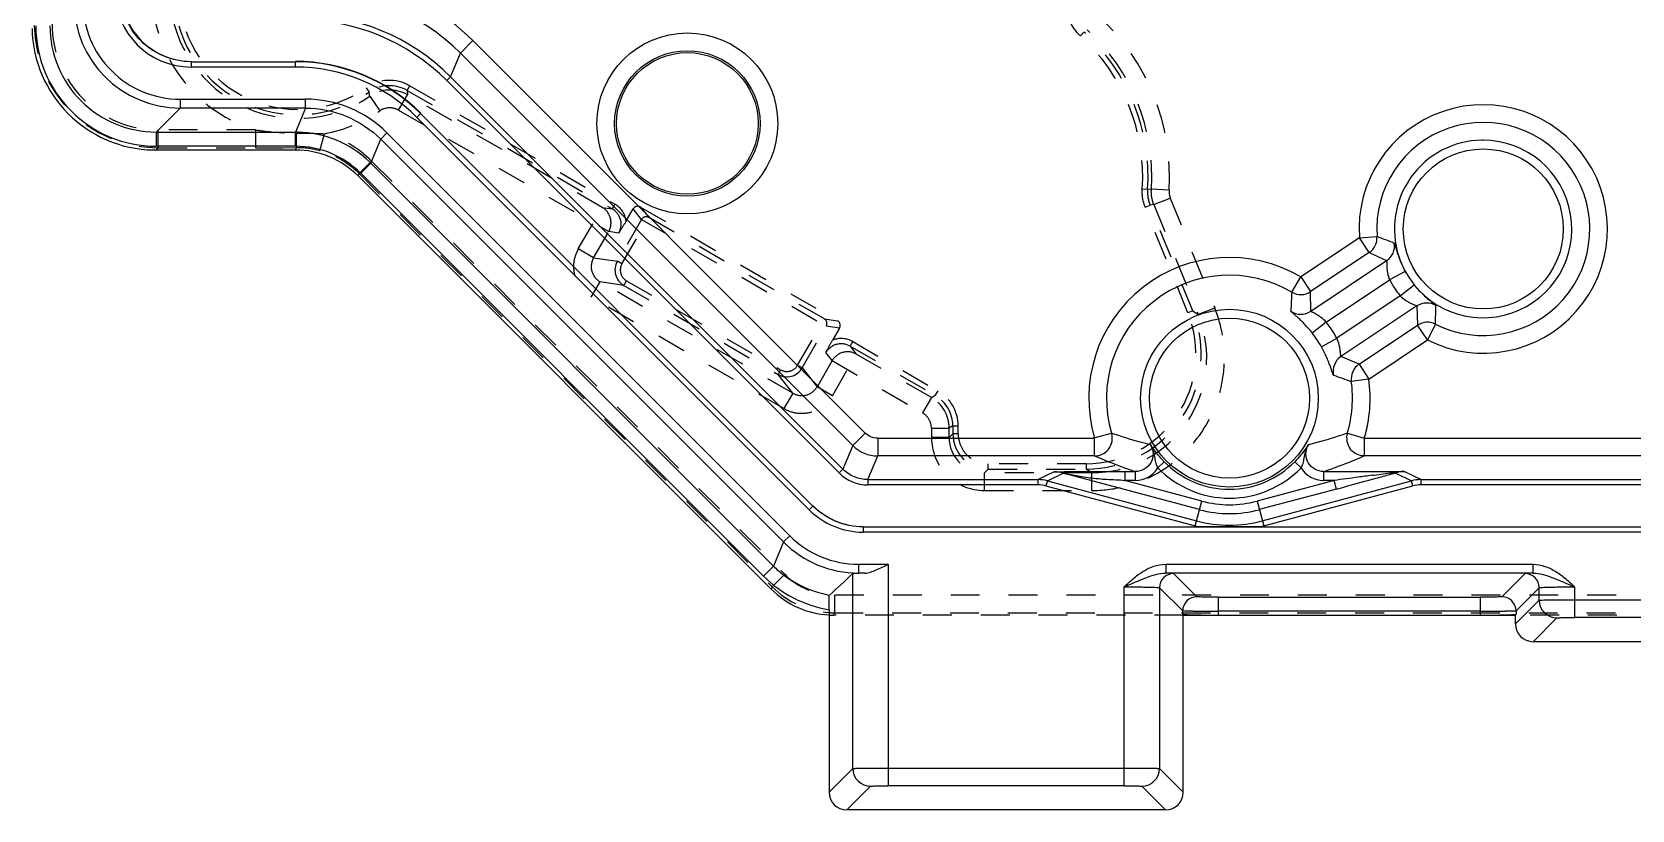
# Model space of a CAD drawing. Header units: millimetres. Extents: x -1265 to 1982, y -12197 to 1934.
# Drawn here: x 779.5 to 869.8, y -133.1 to -89.2 of the extents above; entities that cross this region are included whole.
import ezdxf

# ---------------------------------------------------------------- set-up
doc = ezdxf.new("R2010")
doc.units = ezdxf.units.MM
doc.header["$LTSCALE"] = 16.335
doc.linetypes.add('HIDDEN', pattern=[0.2, 0.1, -0.1])
doc.layers.get('0').update_dxf_attribs({"linetype": 'CONTINUOUS'})
doc.layers.add('DEFAULT_2', color=8, linetype='HIDDEN')

msp = doc.modelspace()

# ---------------------------------------------------------------- linework, layer by layer
at = {"color": 7, "linetype": 'Continuous'}
for p, q in [((804.41, -89.704), (803.703, -90.411)), ((826.56, -111.854), (804.41, -89.704)), ((788.517, -90.88), (788.501, -90.896)), ((788.501, -90.896), (788.501, -91.195)), ((788.501, -90.896), (794.391, -90.896)), ((794.391, -91.195), (788.501, -91.195)), ((794.391, -90.896), (794.397, -90.88)), ((794.391, -91.195), (794.391, -90.896)), ((803.149, -91.747), (803.703, -90.411)), ((825.853, -112.561), (803.703, -90.411)), ((803.149, -91.747), (802.937, -91.959)), ((802.937, -91.959), (825.087, -114.109)), ((803.149, -91.747), (825.3, -113.897)), ((787.887, -93.009), (787.887, -93.509)), ((787.887, -93.009), (794.965, -93.009)), ((794.965, -93.509), (794.965, -93.009)), ((786.53, -94.866), (787.887, -93.509)), ((794.965, -93.509), (787.887, -93.509)), ((794.965, -93.509), (794.403, -94.866)), ((801.461, -93.824), (801.249, -94.036)), ((801.461, -93.824), (801.467, -93.808)), ((801.461, -93.824), (823.611, -115.974)), ((801.249, -94.036), (823.399, -116.186)), ((786.53, -94.866), (786.53, -95.666)), ((786.53, -94.866), (794.403, -94.866)), ((794.403, -95.666), (786.531, -95.666)), ((794.403, -95.666), (794.403, -94.866)), ((798.645, -96.623), (799.207, -95.266)), ((799.56, -94.913), (799.207, -95.266)), ((821.942, -118.002), (799.207, -95.266)), ((822.296, -117.649), (799.56, -94.913)), ((794.397, -95.88), (786.516, -95.88)), ((798.645, -96.623), (798.079, -97.189)), ((798.645, -96.623), (821.38, -119.359)), ((821.254, -120.666), (797.932, -97.344)), ((798.079, -97.189), (820.815, -119.924)), ((854.458, -100.833), (851.148, -103.04)), ((854.458, -100.833), (855.454, -100.762)), ((855.012, -101.665), (854.458, -100.833)), ((855.012, -101.665), (851.702, -103.872)), ((855.012, -101.665), (855.998, -102.123)), ((851.712, -104.98), (855.998, -102.123)), ((857.045, -102.733), (856.167, -103.211)), ((850.641, -103.902), (851.148, -103.04)), ((851.148, -103.04), (851.702, -103.872)), ((851.712, -104.98), (851.702, -103.872)), ((852.588, -105.597), (856.167, -103.211)), ((856.765, -104.108), (857.544, -103.481)), ((856.765, -104.108), (853.186, -106.494)), ((857.704, -104.683), (853.418, -107.54)), ((857.704, -104.683), (857.748, -105.769)), ((852.588, -105.597), (851.802, -106.214)), ((852.314, -106.982), (853.186, -106.494)), ((854.438, -107.976), (857.748, -105.769)), ((858.302, -106.601), (857.748, -105.769)), ((858.751, -105.708), (858.302, -106.601)), ((854.992, -108.807), (858.302, -106.601)), ((854.438, -107.976), (853.418, -107.54)), ((854.438, -107.976), (854.992, -108.807)), ((854.992, -108.807), (854.002, -108.943)), ((825.853, -112.561), (826.56, -111.854)), ((839.468, -112.13), (840.468, -111.863)), ((853.78, -111.863), (854.738, -112.147)), ((825.853, -112.561), (825.3, -113.897)), ((827.267, -112.147), (839.51, -112.147)), ((827.267, -112.147), (827.267, -113.147)), ((839.51, -113.147), (839.51, -112.147)), ((854.738, -112.147), (881.294, -112.147)), ((854.738, -112.147), (854.738, -113.147)), ((826.714, -114.483), (827.267, -113.147)), ((839.513, -113.147), (827.267, -113.147)), ((843.442, -113.474), (843.084, -113.823)), ((851.164, -113.823), (850.806, -113.474)), ((881.294, -113.147), (854.735, -113.147)), ((825.087, -114.109), (825.3, -113.897)), ((826.714, -114.483), (836.325, -114.483)), ((826.714, -114.483), (826.714, -114.783)), ((837.223, -114.047), (836.325, -114.483)), ((836.325, -114.783), (836.325, -114.483)), ((836.843, -114.551), (836.765, -114.84)), ((836.843, -114.551), (837.741, -114.116)), ((836.843, -114.551), (845.269, -116.809)), ((845.438, -116.178), (837.741, -114.116)), ((841.22, -114.031), (841.806, -114.031)), ((841.22, -114.031), (841.22, -114.53)), ((845.568, -115.696), (841.22, -114.53)), ((841.809, -114.53), (841.22, -114.53)), ((841.81, -114.53), (841.81, -114.031)), ((853.028, -114.53), (848.68, -115.696)), ((848.978, -116.809), (857.405, -114.551)), ((852.438, -114.031), (852.438, -114.53)), ((853.028, -114.53), (852.439, -114.53)), ((852.442, -114.031), (856.99, -114.031)), ((853.158, -115.013), (853.028, -114.53)), ((856.357, -114.077), (856.182, -114.101)), ((856.207, -114.184), (856.312, -114.155)), ((856.486, -114.106), (857.405, -114.551)), ((857.923, -114.483), (856.99, -114.031)), ((857.483, -114.84), (857.405, -114.551)), ((857.923, -114.483), (883.297, -114.483)), ((857.923, -114.483), (857.923, -114.783)), ((836.325, -114.783), (826.714, -114.783)), ((836.765, -114.84), (845.192, -117.098)), ((853.158, -115.013), (848.81, -116.178)), ((849.056, -117.098), (857.483, -114.84)), ((883.297, -114.783), (857.923, -114.783)), ((823.399, -116.186), (823.611, -115.974)), ((823.617, -115.958), (823.611, -115.974)), ((845.192, -117.098), (845.568, -115.696)), ((848.68, -115.696), (849.056, -117.098)), ((826.439, -117.146), (826.439, -117.445)), ((826.442, -117.146), (1004.012, -117.146)), ((845.313, -117.13), (848.935, -117.13)), ((821.942, -118.002), (821.38, -119.359)), ((821.942, -118.002), (822.296, -117.649)), ((1004.016, -117.445), (826.439, -117.445)), ((820.815, -119.924), (821.38, -119.359)), ((825.862, -130.785), (825.862, -119.777)), ((826.181, -119.767), (826.184, -119.759)), ((826.184, -119.259), (827.862, -119.259)), ((826.184, -119.259), (826.184, -119.759)), ((826.549, -119.759), (826.184, -119.759)), ((827.862, -119.259), (827.862, -131.768)), ((843.523, -119.259), (864.262, -119.259)), ((843.523, -119.259), (843.523, -119.759)), ((864.262, -119.759), (843.523, -119.759)), ((845.283, -121.095), (843.973, -119.785)), ((863.812, -119.785), (862.502, -121.095)), ((864.262, -119.759), (864.262, -119.259)), ((841.173, -131.768), (841.173, -120.537)), ((843.173, -120.585), (844.483, -121.895)), ((843.173, -120.585), (843.173, -130.785)), ((863.302, -121.895), (864.612, -120.585)), ((864.612, -121.285), (864.612, -120.585)), ((866.612, -120.537), (866.612, -122.268)), ((824.518, -121.826), (824.518, -132.13)), ((844.483, -122.078), (844.483, -121.895)), ((846.483, -121.116), (861.302, -121.116)), ((846.483, -121.116), (846.483, -122.13)), ((861.302, -121.916), (846.483, -121.916)), ((861.302, -122.13), (861.302, -121.116)), ((864.612, -121.285), (863.268, -122.63)), ((863.302, -121.895), (863.302, -122.078)), ((866.612, -121.268), (917.923, -121.268)), ((844.518, -122.13), (844.483, -122.078)), ((844.518, -122.13), (863.268, -122.13)), ((844.518, -132.13), (844.518, -122.13)), ((863.268, -122.63), (863.268, -122.13)), ((864.268, -123.63), (865.612, -122.285)), ((917.923, -122.268), (866.612, -122.268)), ((920.268, -123.63), (864.268, -123.63)), ((825.862, -130.785), (824.518, -132.13)), ((827.862, -130.768), (841.173, -130.768)), ((844.518, -132.13), (843.173, -130.785)), ((825.518, -133.13), (826.862, -131.785)), ((841.173, -131.768), (827.862, -131.768)), ((842.173, -131.785), (843.518, -133.13)), ((843.518, -133.13), (825.518, -133.13))]:
    msp.add_line(p, q, dxfattribs=at)
for centre, radius in [((816.518, -94.38), 5.105), ((816.518, -94.38), 4.106), ((816.518, -94.38), 4), ((861.453, -100.335), 4.517), ((847.124, -109.888), 5.017), ((847.124, -109.888), 4.517)]:
    msp.add_circle(centre, radius, dxfattribs=at)
for centre, radius, start, end in [((795.219, -98.894), 12.997, 44.9975, 90.0025), ((787.887, -87.51), 5.999, 180.00197, 269.99803), ((787.887, -87.511), 5.499, 179.99488, 270.00512), ((788.501, -86.896), 4.299, 180.00032, 269.99968), ((795.219, -98.895), 11.998, 44.99905, 90.00095), ((794.666, -100.229), 11.997, 44.9967, 90.0033), ((786.515, -88.883), 6.997, 181.16455, 268.83529), ((786.53, -88.867), 6.799, 179.99815, 270.00185), ((786.53, -88.868), 5.998, 179.99322, 270.00678), ((794.665, -100.231), 11.698, 44.99966, 90.00034), ((794.391, -100.893), 9.997, 44.99674, 90.00326), ((794.391, -100.894), 9.698, 44.99965, 90.00035), ((794.965, -99.508), 6.498, 44.9975, 90.0025), ((861.453, -100.335), 7.013, 243.30319, 184.07462), ((861.453, -100.335), 6.014, 243.30319, 184.07462), ((794.403, -100.803), 5.937, 88.99818, 89.99928), ((794.403, -100.865), 5.199, 44.99965, 90.00035), ((794.418, -100.851), 5.979, 46.00393, 89.01361), ((861.452, -100.334), 5.015, 90.95286, 198.03315), ((861.444, -100.338), 5.009, 208.54974, 90), ((861.453, -100.25), 4.931, 90.00043, 90.98458), ((786.516, -88.969), 6.91, 268.81463, 269.99943), ((794.446, -100.822), 5.938, 45.0012, 46.00219), ((854.454, -100.834), 1.001, 303.86759, 4.10953), ((737.649, -411.45), 332.271, 69.05452, 69.23468), ((855.442, -101.291), 1.001, 303.73796, 8.99245), ((847.124, -109.888), 7.942, 59.561, 196.52851), ((861.622, -100.274), 5.194, 198.07539, 208.84942), ((847.124, -109.888), 6.943, 59.561, 196.53046), ((851.15, -103.037), 1.002, 239.52064, 303.46845), ((861.453, -100.335), 6.018, 208.54974, 218.82807), ((1236.128, -125.93), 386.114, 176.72918, 176.8876), ((858.259, -105.516), 1.001, 58.38535, 123.63982), ((513.464, -94.441), 345.471, 358.13077, 358.30415), ((851.157, -104.147), 1.001, 234.95296, 303.63599), ((847.124, -109.888), 6.947, 29.2384, 38.13941), ((858.3, -106.604), 1.002, 63.24407, 123.46131), ((847.124, -109.888), 5.948, 29.2384, 38.13941), ((853.974, -108.373), 1.001, 123.74182, 192.42484), ((854.996, -108.806), 1.002, 123.90677, 187.85587), ((981.172, 253.107), 383.734, 250.48703, 250.64643), ((847.124, -109.888), 6.943, 343.47204, 7.81681), ((847.124, -109.888), 7.942, 343.47149, 7.81681), ((839.508, -112.146), 1.001, 323.27105, 16.46442), ((854.74, -112.146), 1.001, 163.53574, 216.73284), ((827.267, -111.147), 2, 225.0004, 269.9996), ((848.063, -108.973), 6.45, 222.43845, 224.24911), ((847.124, -109.888), 5.14, 224.25033, 315.74967), ((826.713, -112.483), 2.299, 224.99749, 270.00251), ((836.324, -116.492), 2.01, 75.02564, 89.96316), ((837.221, -116.05), 2.003, 74.97117, 89.94596), ((841.81, -113.03), 1.501, 269.96543, 328.08759), ((847.124, -109.888), 5.64, 224.25077, 315.74928), ((852.438, -113.03), 1.501, 211.91378, 270.0339), ((821.242, 135.154), 251.692, 277.7482, 277.97975), ((793.596, 110.989), 233.716, 285.33475, 285.5391), ((842.997, -66.68), 49.306, 285.66665, 285.87714), ((857.008, -118.668), 4.637, 92.86842, 98.07197), ((857.017, -115.934), 1.904, 90.80157, 106.12127), ((857.017, -118.805), 4.775, 90.32234, 92.89188), ((857.924, -116.492), 2.01, 90.03696, 104.97423), ((836.325, -116.484), 1.701, 75.00073, 90.00122), ((857.923, -116.484), 1.702, 89.99931, 104.99874), ((826.439, -113.147), 4.299, 224.99749, 270.00251), ((847.124, -109.888), 6.513, 255, 285), ((847.124, -109.888), 6.013, 255, 285), ((847.124, -109.888), 7.465, 255, 255.9594), ((847.124, -109.888), 7.165, 255, 285), ((847.124, -109.888), 7.465, 284.0406, 285), ((826.184, -113.761), 5.998, 224.99716, 270.00284), ((826.184, -113.76), 5.499, 224.99965, 270.00035), ((825.622, -115.117), 6.798, 224.99853, 260.64963), ((825.565, -115.172), 5.92, 225.01867, 232.08699), ((825.633, -115.086), 6.029, 232.07925, 236.58769), ((794.895, -87.845), 44.482, 311.7794, 314.12176), ((843.973, -120.585), 0.8, 90.02106, 179.97894), ((863.812, -120.585), 0.8, 0.02106, 89.97894), ((845.284, -121.896), 0.8, 90.02106, 179.97894), ((846.209, -5.185), 116.73, 269.44659, 269.76296), ((846.48, 60.611), 182.527, 269.76312, 270.00083), ((861.319, 54.002), 175.918, 269.9947, 270.24134), ((861.674, -19.238), 102.677, 270.21539, 270.57507), ((862.502, -121.896), 0.8, 0.02106, 89.97894), ((865.613, -121.285), 1, 180.02106, 269.97894), ((826.863, -130.785), 1, 180.02106, 269.97894), ((842.173, -130.785), 1, 270.02106, 359.97894)]:
    msp.add_arc(centre, radius, start, end, dxfattribs=at)
for centre, major_axis, ratio, start_param, end_param in [((788.518, -86.879), (2.829, 2.829), 0.999695, 2.35633, 3.926855), ((794.396, -100.881), (-3.828, -9.24), 0.999822, 2.748957, 3.534229), ((794.396, -100.881), (1.914, 4.621), 0.999599, -0.392557, 0.392557), ((826.446, -113.129), (1.531, 3.696), 0.999822, -3.534229, -2.748957), ((827.862, -119.786), (2, 0), 0.017455, 2.286909, 2.568697), ((824.789, -117.128), (1.914, 4.621), 0.999599, -3.53415, -2.803131), ((864.268, -122.63), (0.707, 0.707), 0.999695, 2.356337, 3.926848), ((825.518, -132.13), (0.707, 0.707), 0.999695, 2.356337, 3.926848), ((843.518, -132.13), (0.707, -0.707), 0.999695, -0.785256, 0.785256)]:
    msp.add_ellipse(centre, major_axis=major_axis, ratio=ratio, start_param=start_param, end_param=end_param, dxfattribs=at)
for points, knots in [([(788.501, -90.896), (787.981, -90.896), (786.933, -90.68), (785.597, -89.8), (784.718, -88.465), (784.502, -87.416), (784.502, -86.896)], [0, 0, 0, 0, 0.250176, 0.5, 0.749824, 1, 1, 1, 1]), ([(794.965, -93.509), (795.744, -93.509), (797.316, -93.831), (798.655, -94.715), (799.207, -95.266)], [0, 0, 0, 0, 0.5, 1, 1, 1, 1]), ([(856.43, -101.134), (856.434, -101.136), (856.441, -101.149), (856.451, -101.173), (856.463, -101.214), (856.487, -101.294), (856.524, -101.431), (856.583, -101.632), (856.663, -101.879), (856.77, -102.163), (856.907, -102.469), (857.014, -102.676), (857.072, -102.781)], [0, 0, 0, 0, 0.007158, 0.022367, 0.045875, 0.077635, 0.165441, 0.284391, 0.432699, 0.605907, 0.797893, 1, 1, 1, 1]), ([(855.998, -102.123), (856, -102.123), (856.003, -102.135), (856.004, -102.151), (856.004, -102.182), (856.003, -102.241), (856.003, -102.339), (856.007, -102.48), (856.021, -102.646), (856.059, -102.897), (856.113, -103.088), (856.167, -103.211)], [0, 0, 0, 0, 0.007019, 0.023938, 0.050927, 0.087389, 0.186018, 0.314459, 0.467169, 0.636928, 1, 1, 1, 1]), ([(857.544, -103.481), (857.687, -103.658), (857.906, -103.901), (858.206, -104.181), (858.397, -104.344), (858.555, -104.47), (858.662, -104.554), (858.725, -104.605), (858.757, -104.631), (858.774, -104.649), (858.784, -104.66), (858.783, -104.664)], [0, 0, 0, 0, 0.396688, 0.569645, 0.716812, 0.83519, 0.922646, 0.954296, 0.977698, 0.992826, 1, 1, 1, 1]), ([(856.765, -104.108), (856.858, -104.205), (857.014, -104.329), (857.231, -104.461), (857.379, -104.538), (857.507, -104.595), (857.597, -104.632), (857.652, -104.654), (857.681, -104.667), (857.696, -104.674), (857.705, -104.681), (857.704, -104.683)], [0, 0, 0, 0, 0.363072, 0.532831, 0.685541, 0.813982, 0.912611, 0.949073, 0.976061, 0.992981, 1, 1, 1, 1]), ([(851.802, -106.214), (851.729, -106.121), (851.581, -105.943), (851.358, -105.699), (851.146, -105.487), (850.959, -105.313), (850.805, -105.177), (850.7, -105.086), (850.639, -105.03), (850.608, -105.001), (850.592, -104.982), (850.582, -104.971), (850.583, -104.966)], [0, 0, 0, 0, 0.2033, 0.396286, 0.568744, 0.715935, 0.834507, 0.922231, 0.953956, 0.97746, 0.992721, 1, 1, 1, 1]), ([(852.588, -105.597), (852.498, -105.5), (852.351, -105.372), (852.147, -105.231), (852.01, -105.146), (851.891, -105.081), (851.801, -105.035), (851.742, -105.005), (851.719, -104.991), (851.711, -104.983), (851.712, -104.98)], [0, 0, 0, 0, 0.368046, 0.538519, 0.690691, 0.817566, 0.914229, 0.976128, 0.992738, 1, 1, 1, 1]), ([(853.418, -107.54), (853.416, -107.54), (853.412, -107.53), (853.407, -107.502), (853.402, -107.437), (853.394, -107.336), (853.379, -107.201), (853.355, -107.042), (853.303, -106.799), (853.241, -106.614), (853.186, -106.494)], [0, 0, 0, 0, 0.007262, 0.023872, 0.085771, 0.182434, 0.309309, 0.461481, 0.631954, 1, 1, 1, 1]), ([(852.997, -108.588), (852.993, -108.587), (852.986, -108.574), (852.974, -108.551), (852.96, -108.512), (852.932, -108.434), (852.888, -108.302), (852.821, -108.107), (852.733, -107.867), (852.619, -107.591), (852.479, -107.29), (852.372, -107.086), (852.314, -106.982)], [0, 0, 0, 0, 0.007271, 0.022507, 0.04598, 0.07768, 0.165372, 0.283948, 0.431268, 0.603812, 0.79673, 1, 1, 1, 1]), ([(827.267, -112.147), (827.137, -112.147), (826.875, -112.093), (826.652, -111.946), (826.56, -111.854)], [0, 0, 0, 0, 0.500002, 1, 1, 1, 1]), ([(842.671, -112.522), (842.475, -112.474), (841.733, -112.28), (841.002, -112.047), (840.468, -111.863)], [0, 0, 0, 0, 0.263494, 1, 1, 1, 1]), ([(853.78, -111.863), (853.607, -111.922), (852.88, -112.167), (852.143, -112.382), (851.577, -112.522)], [0, 0, 0, 0, 0.238751, 1, 1, 1, 1]), ([(839.51, -113.147), (839.582, -113.147), (839.884, -113.107), (840.172, -112.931), (840.31, -112.745)], [0, 0, 0, 0, 0.236197, 1, 1, 1, 1]), ([(842.671, -112.522), (842.76, -112.672), (842.852, -113.025), (842.722, -113.553), (842.331, -113.932), (841.98, -114.031), (841.806, -114.031)], [0, 0, 0, 0, 0.250538, 0.499897, 0.749333, 1, 1, 1, 1]), ([(843.302, -113.326), (843.228, -113.245), (843.005, -112.988), (842.8, -112.714), (842.671, -112.522)], [0, 0, 0, 0, 0.320613, 1, 1, 1, 1]), ([(842.671, -112.522), (842.743, -112.641), (842.845, -112.889), (842.903, -113.251), (842.955, -113.566), (843.036, -113.746), (843.084, -113.823)], [0, 0, 0, 0, 0.304217, 0.574923, 0.80132, 1, 1, 1, 1]), ([(851.577, -112.522), (851.535, -112.583), (851.302, -112.918), (851.04, -113.235), (850.806, -113.474)], [0, 0, 0, 0, 0.18044, 1, 1, 1, 1]), ([(851.164, -113.823), (851.212, -113.746), (851.293, -113.566), (851.345, -113.251), (851.403, -112.889), (851.504, -112.641), (851.577, -112.522)], [0, 0, 0, 0, 0.19868, 0.425078, 0.695783, 1, 1, 1, 1]), ([(852.442, -114.031), (852.268, -114.031), (851.917, -113.932), (851.526, -113.553), (851.396, -113.025), (851.488, -112.672), (851.577, -112.522)], [0, 0, 0, 0, 0.250669, 0.500103, 0.749463, 1, 1, 1, 1]), ([(854.738, -113.147), (854.666, -113.147), (854.364, -113.107), (854.076, -112.931), (853.938, -112.745)], [0, 0, 0, 0, 0.236189, 1, 1, 1, 1]), ([(839.513, -113.147), (839.689, -113.222), (840.446, -113.537), (841.214, -113.823), (841.806, -114.031)], [0, 0, 0, 0, 0.233939, 1, 1, 1, 1]), ([(852.442, -114.031), (852.647, -113.958), (853.419, -113.682), (854.182, -113.383), (854.735, -113.147)], [0, 0, 0, 0, 0.266228, 1, 1, 1, 1]), ([(826.714, -114.483), (826.454, -114.483), (825.93, -114.375), (825.483, -114.081), (825.3, -113.897)], [0, 0, 0, 0, 0.5, 1, 1, 1, 1]), ([(837.223, -114.047), (837.229, -114.044), (837.253, -114.046), (837.299, -114.041), (837.368, -114.041), (837.492, -114.037), (837.674, -114.035), (837.914, -114.033), (838.172, -114.031), (838.533, -114.029), (838.993, -114.028), (839.549, -114.028), (840.292, -114.029), (840.849, -114.031), (841.22, -114.031)], [0, 0, 0, 0, 0.005098, 0.017076, 0.034704, 0.056713, 0.110316, 0.171613, 0.2368, 0.304159, 0.442222, 0.581968, 0.72163, 1, 1, 1, 1]), ([(837.741, -114.116), (837.767, -114.118), (837.845, -114.139), (837.987, -114.164), (838.169, -114.2), (838.44, -114.25), (838.801, -114.311), (839.413, -114.4), (840.221, -114.482), (840.883, -114.487), (841.22, -114.53)], [0, 0, 0, 0, 0.022168, 0.069036, 0.123143, 0.180813, 0.30499, 0.435969, 0.709638, 1, 1, 1, 1]), ([(853.158, -115.013), (853.346, -114.963), (854.095, -114.761), (854.844, -114.559), (855.404, -114.406)], [0, 0, 0, 0, 0.251164, 1, 1, 1, 1]), ([(856.312, -114.155), (856.302, -114.157), (856.253, -114.157), (856.21, -114.127), (856.182, -114.101)], [0, 0, 0, 0, 0.208434, 1, 1, 1, 1]), ([(856.486, -114.106), (856.476, -114.108), (856.431, -114.112), (856.386, -114.095), (856.357, -114.077)], [0, 0, 0, 0, 0.228395, 1, 1, 1, 1]), ([(826.439, -117.146), (825.919, -117.146), (824.871, -116.931), (823.978, -116.342), (823.611, -115.974)], [0, 0, 0, 0, 0.499999, 1, 1, 1, 1]), ([(825.862, -119.777), (825.868, -119.771), (825.901, -119.776), (825.959, -119.769), (826.06, -119.77), (826.137, -119.768), (826.181, -119.767)], [0, 0, 0, 0, 0.076295, 0.270847, 0.580811, 1, 1, 1, 1]), ([(826.549, -119.759), (826.653, -119.758), (826.871, -119.708), (827.31, -119.538), (827.638, -119.371), (827.862, -119.259)], [0, 0, 0, 0, 0.220638, 0.468216, 1, 1, 1, 1]), ([(841.173, -120.537), (841.335, -120.376), (841.673, -120.069), (842.221, -119.657), (842.837, -119.344), (843.295, -119.265), (843.523, -119.259)], [0, 0, 0, 0, 0.249769, 0.500124, 0.749902, 1, 1, 1, 1]), ([(841.173, -120.537), (841.584, -120.36), (842.334, -120.03), (843.142, -119.758), (843.523, -119.759)], [0, 0, 0, 0, 0.53993, 1, 1, 1, 1]), ([(843.973, -119.785), (843.97, -119.783), (843.958, -119.781), (843.935, -119.777), (843.897, -119.775), (843.822, -119.77), (843.695, -119.764), (843.586, -119.761), (843.523, -119.759)], [0, 0, 0, 0, 0.023847, 0.077006, 0.159711, 0.271694, 0.581418, 1, 1, 1, 1]), ([(864.262, -119.759), (864.199, -119.761), (864.09, -119.764), (863.963, -119.77), (863.888, -119.775), (863.85, -119.777), (863.828, -119.781), (863.815, -119.783), (863.812, -119.785)], [0, 0, 0, 0, 0.418582, 0.728306, 0.840289, 0.922994, 0.976153, 1, 1, 1, 1]), ([(864.262, -119.259), (864.49, -119.269), (864.948, -119.345), (865.565, -119.657), (866.112, -120.069), (866.451, -120.376), (866.612, -120.537)], [0, 0, 0, 0, 0.250237, 0.499803, 0.750308, 1, 1, 1, 1]), ([(864.262, -119.759), (864.643, -119.758), (865.451, -120.03), (866.201, -120.36), (866.612, -120.537)], [0, 0, 0, 0, 0.46007, 1, 1, 1, 1]), ([(824.525, -121.127), (824.525, -121.112), (824.526, -121.085), (824.527, -121.05), (824.53, -121.03), (824.529, -121.018), (824.531, -121.016)], [0, 0, 0, 0, 0.41834, 0.727587, 0.922882, 1, 1, 1, 1]), ([(841.173, -120.537), (841.302, -120.537), (841.554, -120.538), (841.921, -120.54), (842.26, -120.544), (842.557, -120.55), (842.802, -120.557), (842.97, -120.564), (843.071, -120.571), (843.122, -120.574), (843.152, -120.58), (843.17, -120.581), (843.173, -120.585)], [0, 0, 0, 0, 0.192709, 0.378229, 0.549742, 0.700432, 0.824124, 0.917202, 0.951337, 0.976718, 0.993004, 1, 1, 1, 1]), ([(864.612, -120.585), (864.615, -120.581), (864.633, -120.58), (864.663, -120.574), (864.715, -120.571), (864.815, -120.564), (864.983, -120.557), (865.228, -120.55), (865.526, -120.544), (865.864, -120.54), (866.231, -120.538), (866.483, -120.537), (866.612, -120.537)], [0, 0, 0, 0, 0.006996, 0.023282, 0.048663, 0.082798, 0.175876, 0.299568, 0.450258, 0.621771, 0.807291, 1, 1, 1, 1]), ([(824.518, -121.826), (824.518, -121.757), (824.518, -121.524), (824.52, -121.291), (824.525, -121.127)], [0, 0, 0, 0, 0.295828, 1, 1, 1, 1]), ([(845.081, -121.91), (844.951, -121.909), (844.757, -121.905), (844.563, -121.903), (844.499, -121.898)], [0, 0, 0, 0, 0.669895, 1, 1, 1, 1]), ([(846.483, -121.116), (846.332, -121.116), (846.112, -121.115), (845.831, -121.113), (845.653, -121.11), (845.506, -121.107), (845.405, -121.105), (845.345, -121.101), (845.314, -121.1), (845.296, -121.097), (845.285, -121.097), (845.283, -121.095)], [0, 0, 0, 0, 0.378397, 0.549987, 0.700738, 0.824464, 0.917541, 0.951656, 0.976996, 0.993204, 1, 1, 1, 1]), ([(862.502, -121.095), (862.5, -121.097), (862.49, -121.097), (862.472, -121.1), (862.441, -121.101), (862.38, -121.105), (862.28, -121.107), (862.133, -121.11), (861.954, -121.113), (861.674, -121.115), (861.454, -121.116), (861.302, -121.116)], [0, 0, 0, 0, 0.006796, 0.023004, 0.048344, 0.082459, 0.175536, 0.299262, 0.450013, 0.621603, 1, 1, 1, 1]), ([(863.302, -121.895), (863.298, -121.898), (863.282, -121.897), (863.252, -121.9), (863.202, -121.901), (863.1, -121.905), (862.932, -121.907), (862.787, -121.909), (862.704, -121.91)], [0, 0, 0, 0, 0.021744, 0.074604, 0.158052, 0.27147, 0.584156, 1, 1, 1, 1]), ([(864.612, -121.285), (864.616, -121.283), (864.632, -121.284), (864.663, -121.281), (864.713, -121.28), (864.814, -121.277), (864.982, -121.275), (865.228, -121.273), (865.526, -121.271), (865.993, -121.269), (866.36, -121.268), (866.612, -121.268)], [0, 0, 0, 0, 0.00648, 0.022281, 0.047236, 0.081156, 0.174678, 0.299058, 0.449791, 0.621334, 1, 1, 1, 1]), ([(844.483, -122.078), (844.486, -122.082), (844.504, -122.084), (844.533, -122.09), (844.584, -122.094), (844.685, -122.101), (844.853, -122.108), (844.998, -122.113), (845.081, -122.115)], [0, 0, 0, 0, 0.023009, 0.076256, 0.159782, 0.273079, 0.585151, 1, 1, 1, 1]), ([(845.081, -122.115), (845.182, -122.117), (845.649, -122.127), (846.116, -122.13), (846.483, -122.13)], [0, 0, 0, 0, 0.215023, 1, 1, 1, 1]), ([(861.302, -122.13), (861.71, -122.13), (862.266, -122.127), (862.911, -122.109), (863.149, -122.099), (863.237, -122.091)], [0, 0, 0, 0, 0.631791, 0.861939, 1, 1, 1, 1]), ([(863.237, -122.091), (863.243, -122.09), (863.261, -122.088), (863.278, -122.086), (863.29, -122.083)], [0, 0, 0, 0, 0.320441, 1, 1, 1, 1]), ([(865.612, -122.285), (865.618, -122.28), (865.65, -122.285), (865.704, -122.275), (865.798, -122.276), (865.92, -122.272), (866.069, -122.271), (866.302, -122.268), (866.486, -122.268), (866.612, -122.268)], [0, 0, 0, 0, 0.022963, 0.082427, 0.175514, 0.29925, 0.450006, 0.6216, 1, 1, 1, 1]), ([(825.862, -130.785), (825.866, -130.783), (825.882, -130.784), (825.913, -130.781), (825.963, -130.78), (826.064, -130.777), (826.232, -130.775), (826.478, -130.773), (826.776, -130.771), (827.243, -130.769), (827.61, -130.768), (827.862, -130.768)], [0, 0, 0, 0, 0.00648, 0.022281, 0.047236, 0.081156, 0.174678, 0.299058, 0.449791, 0.621334, 1, 1, 1, 1]), ([(841.173, -130.768), (841.426, -130.768), (841.793, -130.769), (842.26, -130.771), (842.558, -130.773), (842.803, -130.775), (842.971, -130.777), (843.073, -130.78), (843.123, -130.781), (843.154, -130.784), (843.169, -130.783), (843.173, -130.785)], [0, 0, 0, 0, 0.378666, 0.550209, 0.700942, 0.825322, 0.918844, 0.952764, 0.977719, 0.99352, 1, 1, 1, 1]), ([(826.862, -131.785), (826.868, -131.78), (826.9, -131.785), (826.954, -131.775), (827.048, -131.776), (827.17, -131.772), (827.319, -131.771), (827.552, -131.768), (827.736, -131.768), (827.862, -131.768)], [0, 0, 0, 0, 0.022963, 0.082427, 0.175514, 0.29925, 0.450006, 0.6216, 1, 1, 1, 1]), ([(841.173, -131.768), (841.3, -131.768), (841.483, -131.768), (841.716, -131.771), (841.865, -131.772), (841.987, -131.776), (842.081, -131.775), (842.136, -131.785), (842.168, -131.78), (842.173, -131.785)], [0, 0, 0, 0, 0.378398, 0.549993, 0.70075, 0.824486, 0.917573, 0.977037, 1, 1, 1, 1])]:
    msp.add_open_spline(points, degree=3, knots=knots, dxfattribs=at)
for points in [[(854.381, -114.348), (853.93, -114.409), (853.479, -114.47), (853.028, -114.53)], [(855.175, -114.24), (854.91, -114.277), (854.646, -114.312), (854.381, -114.348)], [(824.531, -121.016), (823.747, -120.871), (822.979, -120.558), (822.313, -120.119)]]:
    msp.add_open_spline(points, degree=3, dxfattribs=at)
at = {"layer": 'DEFAULT_2', "color": 8, "linetype": 'HIDDEN'}
for p, q in [((838.707, -89.441), (838.909, -89.219)), ((798.379, -92.367), (798.552, -92.613)), ((798.586, -92.846), (799.149, -93.671)), ((800.212, -93.632), (800.712, -92.766)), ((800.702, -92.516), (800.851, -92.257)), ((800.702, -92.516), (812.278, -99.2)), ((800.702, -92.516), (800.712, -92.766)), ((811.714, -99.118), (800.712, -92.766)), ((800.851, -92.257), (812.427, -98.94)), ((800.212, -93.632), (812.077, -100.482)), ((786.647, -95.748), (786.647, -94.748)), ((792.138, -94.748), (786.647, -94.748)), ((792.138, -94.748), (792.138, -95.748)), ((786.647, -95.748), (786.515, -95.88)), ((786.647, -95.748), (792.138, -95.748)), ((792.138, -95.748), (793.704, -95.748)), ((793.704, -95.748), (794.452, -95.747)), ((794.397, -95.88), (794.452, -95.747)), ((795.767, -95.924), (796.031, -94.96)), ((797.986, -97.212), (798.693, -96.505)), ((798.693, -96.505), (822.015, -119.827)), ((797.932, -97.344), (797.986, -97.212)), ((797.986, -97.212), (821.308, -120.534)), ((842.503, -98.116), (842.204, -98.096)), ((842.716, -98.089), (842.503, -98.116)), ((843.714, -98.152), (842.716, -98.089)), ((810.36, -101.463), (811.714, -99.118)), ((811.714, -99.118), (812.278, -99.2)), ((812.428, -98.94), (812.278, -99.2)), ((813.067, -99.885), (813.46, -99.205)), ((813.928, -99.798), (813.46, -99.205)), ((813.869, -99.096), (824.999, -105.522)), ((813.869, -99.096), (814.336, -99.688)), ((842.366, -99.11), (842.644, -98.998)), ((844.774, -105.07), (842.366, -99.11)), ((842.858, -98.964), (842.644, -98.998)), ((845.053, -104.96), (842.644, -98.998)), ((842.858, -98.964), (843.785, -98.589)), ((842.858, -98.964), (845.366, -105.171)), ((843.785, -98.589), (846.291, -104.793)), ((813.928, -99.798), (812.567, -102.156)), ((812.825, -102.305), (814.336, -99.688)), ((813.928, -99.798), (824.362, -105.822)), ((824.253, -105.413), (814.336, -99.688)), ((811.223, -101.961), (812.077, -100.482)), ((812.647, -100.564), (812.077, -100.482)), ((811.223, -101.961), (810.36, -101.463)), ((811.223, -101.961), (812.567, -102.156)), ((812.825, -102.305), (812.567, -102.156)), ((811.096, -104.192), (811.596, -103.326)), ((822.472, -109.606), (811.596, -103.326)), ((812.933, -103.52), (811.596, -103.326)), ((812.933, -103.52), (813.083, -103.261)), ((812.933, -103.52), (821.636, -108.545)), ((813.083, -103.261), (821.786, -108.285)), ((821.973, -110.472), (811.096, -104.192)), ((822.742, -108.031), (824.253, -105.413)), ((824.253, -105.413), (824.999, -105.522)), ((845.053, -104.96), (844.775, -105.073)), ((845.053, -104.96), (845.366, -105.171)), ((846.293, -104.797), (845.366, -105.171)), ((823, -108.18), (824.362, -105.822)), ((825.11, -105.931), (824.362, -105.822)), ((825.11, -105.931), (824.717, -106.611)), ((824.695, -107.767), (824.339, -107.314)), ((824.704, -109.745), (826.057, -107.399)), ((825.705, -106.952), (825.855, -106.692)), ((825.705, -106.952), (830.508, -109.725)), ((825.705, -106.952), (826.057, -107.399)), ((825.855, -106.693), (830.658, -109.466)), ((830.297, -109.847), (826.057, -107.399)), ((821.786, -108.285), (821.636, -108.545)), ((823, -108.18), (822.742, -108.031)), ((823, -108.18), (823.841, -109.246)), ((824.695, -107.767), (823.841, -109.246)), ((824.695, -107.767), (829.797, -110.713)), ((822.472, -109.606), (821.636, -108.545)), ((824.704, -109.745), (823.841, -109.246)), ((822.472, -109.606), (821.973, -110.472)), ((830.297, -109.847), (829.797, -110.713)), ((830.297, -109.847), (830.508, -109.725)), ((830.658, -109.466), (830.508, -109.725)), ((830.297, -111.578), (831.296, -111.578)), ((830.297, -111.578), (830.297, -112.102)), ((831.508, -111.456), (831.296, -111.578)), ((831.296, -112.102), (831.296, -111.578)), ((831.296, -112.102), (831.508, -111.891)), ((831.508, -111.456), (831.807, -111.456)), ((831.508, -111.456), (831.508, -111.891)), ((831.807, -111.891), (831.508, -111.891)), ((831.807, -111.891), (831.807, -111.456)), ((831.296, -112.102), (830.297, -112.102)), ((833.506, -113.89), (833.506, -113.59)), ((839.027, -113.59), (833.507, -113.59)), ((839.03, -113.59), (839.03, -113.89)), ((833.506, -113.89), (833.295, -114.101)), ((839.343, -114.101), (833.295, -114.101)), ((833.295, -115.1), (833.295, -114.101)), ((833.506, -113.89), (839.03, -113.89)), ((839.343, -114.101), (839.03, -113.89)), ((839.343, -114.101), (839.343, -115.1)), ((833.296, -115.1), (839.339, -115.1)), ((822.015, -119.827), (821.308, -120.534)), ((821.308, -120.534), (821.254, -120.666)), ((1192.388, -120.998), (824.843, -120.998)), ((824.843, -121.998), (824.843, -120.998)), ((844.518, -122.13), (824.788, -122.13)), ((824.815, -121.998), (1192.388, -121.998)), ((824.815, -122.13), (824.815, -121.998)), ((863.268, -122.13), (863.302, -122.078)), ((921.268, -122.13), (863.268, -122.13))]:
    msp.add_line(p, q, dxfattribs=at)
for centre, radius, start, end in [((794.518, -86.88), 8.221, 117.23884, 253.17535), ((794.518, -86.88), 7.221, 117.23884, 304.2925), ((794.518, -86.88), 7.01, 116.42288, 305.13331), ((794.518, -86.88), 6.71, 116.42288, 305.13303), ((831.518, -97.38), 12.221, 356.37768, 47.62232), ((786.647, -88.75), 6.998, 180.8903, 269.11177), ((786.646, -88.751), 5.997, 179.98756, 270.01244), ((831.518, -97.38), 11.01, 356.16705, 47.83295), ((831.518, -97.38), 11.221, 356.37768, 47.62232), ((831.518, -97.38), 10.71, 356.16705, 47.83295), ((799.702, -94.246), 2.298, 59.98667, 125.14672), ((799.702, -94.247), 1.998, 59.98791, 125.1454), ((760.976, -98.242), 37.995, 8.16493, 8.52023), ((799.713, -94.498), 2, 60.01561, 124.28668), ((794.518, -86.88), 8.221, 280.60469, 304.2925), ((786.647, -88.851), 6.897, 269.09996, 269.99765), ((794.45, -100.739), 4.992, 74.6965, 89.97452), ((794.452, -100.746), 5.998, 44.9985, 74.74047), ((811.777, -100.069), 1.302, 8.08707, 60.07473), ((813.432, -102.655), 0.999, 150.05742, 240.01616), ((839.035, -107.397), 6.193, 269.93152, 22.06847), ((839.033, -107.396), 6.494, 269.97229, 22.02771), ((839.35, -107.61), 6.491, 269.93668, 22.06332), ((825.203, -107.82), 1.302, 59.92984, 111.90998), ((822.136, -107.68), 0.999, 239.98384, 329.94258), ((829.297, -111.579), 2, 0.01319, 59.98681), ((829.509, -111.456), 1.998, 359.9899, 60.0101), ((829.509, -111.456), 2.298, 359.98944, 60.01056), ((833.506, -111.891), 1.999, 180.00064, 269.99936), ((833.506, -111.891), 1.698, 179.97904, 270.02096), ((833.295, -112.103), 2.997, 179.98145, 270.01855), ((833.293, -112.104), 1.997, 179.93626, 270.06374), ((824.843, -117), 3.999, 224.99922, 270.00078), ((824.847, -116.989), 5.009, 225.0421, 266.46931), ((824.843, -117.026), 4.972, 266.4746, 269.99293)]:
    msp.add_arc(centre, radius, start, end, dxfattribs=at)
for centre, major_axis, ratio, start_param, end_param in [((813.72, -99.356), (-0.187, 0.237), 0.995592, -1.189503, 0.378252), ((824.849, -105.781), (0.298, -0.043), 0.995592, -0.378252, 1.189503), ((824.789, -117.128), (1.914, 4.621), 0.999599, -2.803131, -2.749036)]:
    msp.add_ellipse(centre, major_axis=major_axis, ratio=ratio, start_param=start_param, end_param=end_param, dxfattribs=at)
for points in [[(838.707, -89.441), (838.454, -89.211), (838.248, -88.916), (838.119, -88.599)], [(794.451, -94.924), (794.977, -94.926), (795.505, -94.932), (796.031, -94.96)], [(842.366, -99.11), (842.238, -98.793), (842.181, -98.437), (842.204, -98.096)], [(842.503, -98.116), (842.483, -98.413), (842.533, -98.722), (842.644, -98.998)], [(842.858, -98.964), (842.747, -98.69), (842.698, -98.384), (842.716, -98.089)], [(843.714, -98.152), (843.705, -98.299), (843.729, -98.452), (843.785, -98.589)]]:
    msp.add_open_spline(points, degree=3, dxfattribs=at)
for points, knots in [([(800.212, -93.632), (800.053, -93.539), (799.673, -93.451), (799.301, -93.568), (799.149, -93.671)], [0, 0, 0, 0, 0.500004, 1, 1, 1, 1]), ([(792.138, -94.748), (792.327, -94.776), (793.094, -94.874), (793.868, -94.921), (794.451, -94.924)], [0, 0, 0, 0, 0.246195, 1, 1, 1, 1]), ([(794.452, -95.747), (794.451, -95.724), (794.453, -95.641), (794.449, -95.367), (794.451, -95.115), (794.451, -94.924)], [0, 0, 0, 0, 0.08331, 0.30191, 1, 1, 1, 1]), ([(797.986, -97.212), (797.681, -96.907), (796.988, -96.376), (796.183, -96.038), (795.767, -95.924)], [0, 0, 0, 0, 0.499998, 1, 1, 1, 1]), ([(812.077, -100.482), (812.204, -100.261), (812.284, -99.696), (811.934, -99.246), (811.714, -99.118)], [0, 0, 0, 0, 0.500539, 1, 1, 1, 1]), ([(812.647, -100.564), (812.775, -100.344), (812.855, -99.776), (812.499, -99.327), (812.278, -99.2)], [0, 0, 0, 0, 0.499653, 1, 1, 1, 1]), ([(813.067, -99.885), (813.031, -99.946), (812.896, -100.175), (812.753, -100.4), (812.647, -100.564)], [0, 0, 0, 0, 0.264904, 1, 1, 1, 1]), ([(814.336, -99.688), (814.27, -99.65), (814.101, -99.627), (813.966, -99.732), (813.928, -99.798)], [0, 0, 0, 0, 0.499434, 1, 1, 1, 1]), ([(810.36, -101.463), (810.23, -101.688), (810.058, -102.196), (810.112, -102.994), (810.467, -103.71), (810.871, -104.062), (811.096, -104.192)], [0, 0, 0, 0, 0.25, 0.499988, 0.749986, 1, 1, 1, 1]), ([(811.223, -101.961), (811.095, -102.182), (811.015, -102.752), (811.374, -103.199), (811.596, -103.326)], [0, 0, 0, 0, 0.498946, 1, 1, 1, 1]), ([(812.825, -102.305), (812.736, -102.46), (812.68, -102.857), (812.928, -103.171), (813.083, -103.261)], [0, 0, 0, 0, 0.499793, 1, 1, 1, 1]), ([(824.362, -105.822), (824.4, -105.756), (824.424, -105.587), (824.319, -105.452), (824.253, -105.413)], [0, 0, 0, 0, 0.500231, 1, 1, 1, 1]), ([(839.339, -115.1), (839.948, -115.097), (841.173, -114.952), (843.461, -114.078), (845.815, -111.97), (846.887, -108.998), (846.84, -106.549), (846.517, -105.359), (846.291, -104.793)], [0, 0, 0, 0, 0.125457, 0.250935, 0.499999, 0.749064, 0.874542, 1, 1, 1, 1]), ([(824.339, -107.314), (824.367, -107.259), (824.49, -107.022), (824.615, -106.788), (824.717, -106.612)], [0, 0, 0, 0, 0.2364, 1, 1, 1, 1]), ([(825.705, -106.952), (825.484, -106.824), (824.918, -106.74), (824.466, -107.094), (824.339, -107.314)], [0, 0, 0, 0, 0.500347, 1, 1, 1, 1]), ([(826.057, -107.399), (825.837, -107.273), (825.272, -107.195), (824.823, -107.547), (824.695, -107.767)], [0, 0, 0, 0, 0.499461, 1, 1, 1, 1]), ([(821.786, -108.285), (821.94, -108.374), (822.337, -108.432), (822.652, -108.185), (822.742, -108.031)], [0, 0, 0, 0, 0.500207, 1, 1, 1, 1]), ([(822.472, -109.606), (822.694, -109.735), (823.261, -109.822), (823.714, -109.468), (823.841, -109.246)], [0, 0, 0, 0, 0.501054, 1, 1, 1, 1]), ([(821.973, -110.472), (822.198, -110.602), (822.704, -110.775), (823.502, -110.724), (824.22, -110.373), (824.574, -109.97), (824.704, -109.745)], [0, 0, 0, 0, 0.250014, 0.500016, 0.750005, 1, 1, 1, 1]), ([(830.297, -111.578), (830.297, -111.406), (830.199, -111.058), (829.946, -110.799), (829.797, -110.713)], [0, 0, 0, 0, 0.500002, 1, 1, 1, 1])]:
    msp.add_open_spline(points, degree=3, knots=knots, dxfattribs=at)

doc.saveas('drawing.dxf')
